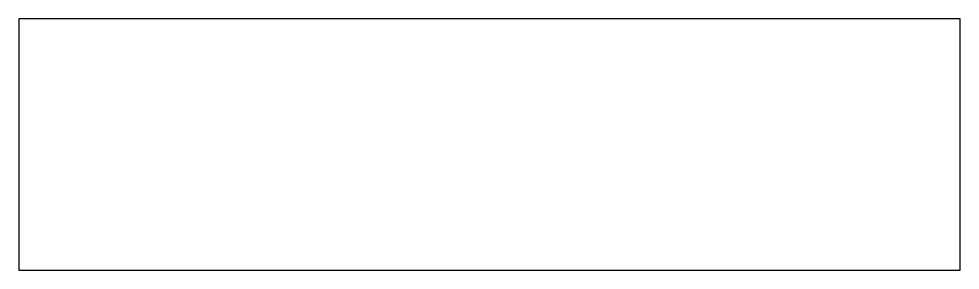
# Model space of a CAD drawing. Header units: millimetres. Extents: x -112 to 112, y -30 to 30.
import ezdxf

# ---------------------------------------------------------------- set-up
doc = ezdxf.new("R2010")
doc.units = ezdxf.units.MM
doc.layers.add('KwikScaf Mtrix', color=7, linetype='Continuous')

msp = doc.modelspace()

# ---------------------------------------------------------------- linework, layer by layer
at = {"layer": 'KwikScaf Mtrix', "color": 0}
msp.add_lwpolyline([(-112.5, -30), (112.5, -30), (112.5, 30), (-112.5, 30)], close=True, dxfattribs=at)

doc.saveas('drawing.dxf')
